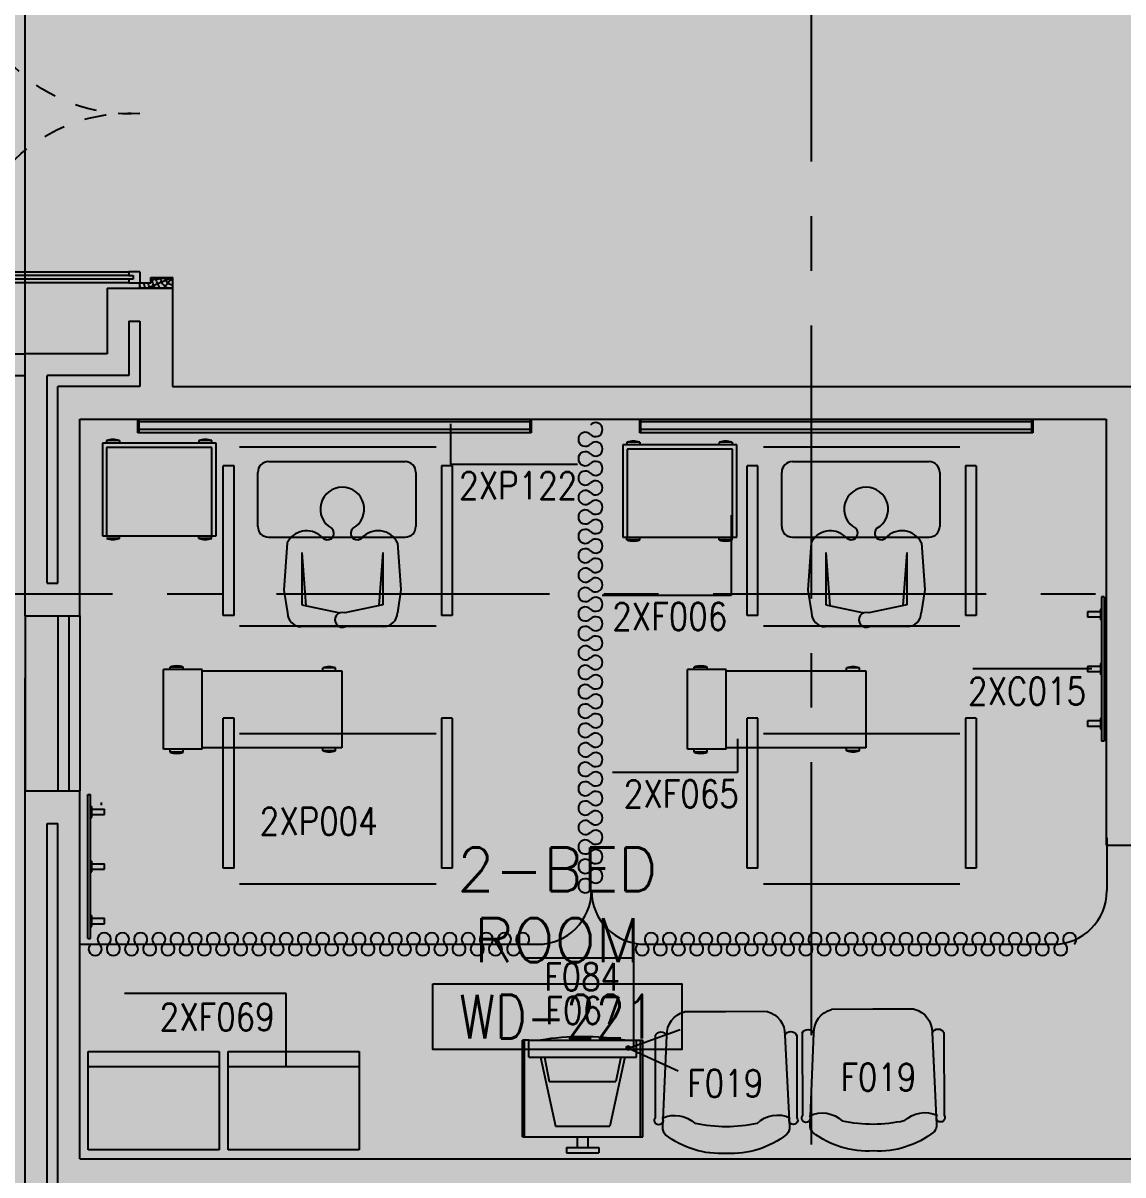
# Model space of a CAD drawing. Extents: x 88852.7 to 88945.7, y 39921.6 to 40001.1.
# Drawn here: x 88902.8 to 88907.84, y 39973.84 to 39979.11 of the extents above; entities that cross this region are included whole.
import ezdxf
from ezdxf.enums import TextEntityAlignment as Align

# ---------------------------------------------------------------- set-up
doc = ezdxf.new("R2010")
doc.units = 0
doc.header["$MEASUREMENT"] = 0
for name, pattern in [('CENTER', [2, 1.25, -0.25, 0.25, -0.25]), ('CENTERX2', [4, 2.5, -0.5, 0.5, -0.5]), ('HIDDEN', [0.375, 0.25, -0.125]), ('HIDDEN2', [0.1875, 0.125, -0.0625])]:
    doc.linetypes.add(name, pattern=pattern)
for name, color, linetype in [('A-TEXT', 7, 'CONTINUOUS'), ('AXES', 11, 'CENTERX2'), ('AXES1', 11, 'CENTER'), ('DOOR', 7, 'CONTINUOUS'), ('HIDDEN', 9, 'HIDDEN2'), ('INSUL', 4, 'CONTINUOUS'), ('MEDICAL', 4, 'CONTINUOUS'), ('NON-MEDICAL', 4, 'CONTINUOUS'), ('RM-BOX', 4, 'CONTINUOUS'), ('RM-NAME', 2, 'CONTINUOUS'), ('RM-NO', 2, 'CONTINUOUS'), ('ROOF', 7, 'CONTINUOUS'), ('WALL', 4, 'CONTINUOUS'), ('WIN', 3, 'CONTINUOUS')]:
    doc.layers.add(name, color=color, linetype=linetype)
doc.styles.add('ROMANS', font='ROMANS.shx', dxfattribs={"width": 0.6})
doc.dimstyles.new('DIM-OUT', dxfattribs={"dimscale": 0, "dimtxt": 0.24, "dimasz": 0.08, "dimexe": 0.02, "dimexo": 0.02, "dimgap": 0.05, "dimtad": 1, "dimdec": 0, "dimlfac": 1000, "dimzin": 0, "dimdsep": 46, "dimtxsty": 'ROMANS', "dimblk1": 'ARCHTICK', "dimblk2": 'ARCHTICK', "dimsah": 1, "dimcen": 0.01, "dimdle": 0.08, "dimclrd": 4, "dimclre": 4, "dimclrt": 2, "dimadec": 0, "dimazin": 0, "dimtp": 2, "dimtm": 2, "dimtfac": 0.114286, "dimtdec": 0, "dimtix": 1, "dimtmove": 2, "dimatfit": 3, "dimldrblk": 'ARCHTICK', "dimfxl": 0, "dimtolj": 1, "dimtzin": 0, "dimarcsym": 0})

# ---------------------------------------------------------------- blocks, each defined once
blk = doc.blocks.new('A$C1DFA4FE8')
at = {"layer": 'DOOR', "color": 0, "linetype": 'ByBlock'}
for p, q in [((950.4, 1655.9), (800.4, 1655.9)), ((800.4, 1655.9), (800.4, 1630.9)), ((950.4, 1605.9), (950.4, 1655.9)), ((0.4, 1630.9), (0.4, 1580.9)), ((0.4, 1580.9), (0.4, 1630.9)), ((50.4, 1630.9), (0.4, 1630.9)), ((30.4, 1613.9), (30.4, 1597.9)), ((50.4, 1613.9), (30.4, 1613.9)), ((50.4, 1597.9), (30.4, 1597.9)), ((50.4, 1630.9), (50.4, 1613.9)), ((50.4, 1597.9), (50.4, 1580.9)), ((750.4, 1613.9), (750.4, 1630.9)), ((750.4, 1630.9), (800.4, 1630.9)), ((770.4, 1613.9), (750.4, 1613.9)), ((750.4, 1580.9), (750.4, 1597.9)), ((750.4, 1597.9), (770.4, 1597.9)), ((770.4, 1597.9), (770.4, 1613.9)), ((800.4, 1580.9), (800.4, 1630.9)), ((800.4, 1630.9), (850.4, 1630.9)), ((850.4, 1630.9), (850.4, 1605.9)), ((850.4, 1605.9), (950.4, 1605.9)), ((50.4, 1580.9), (0.4, 1580.9)), ((800.4, 1580.9), (750.4, 1580.9)), ((0.4, 80.9), (0.4, 130.9)), ((0.4, 130.9), (0.4, 80.9)), ((50.4, 130.9), (0.4, 130.9)), ((30.4, 97.9), (30.4, 113.9)), ((50.4, 113.9), (30.4, 113.9)), ((50.4, 113.9), (50.4, 130.9)), ((82.8, 130.9), (82.8, 138.1)), ((172.8, 138.1), (82.8, 138.1)), ((95.4, 138.1), (95.4, 147.1)), ((95.4, 147.1), (160.2, 147.1)), ((95.4, 138.1), (160.2, 138.1)), ((160.2, 138.1), (160.2, 147.1)), ((172.8, 130.9), (172.8, 138.1)), ((750.4, 130.9), (750.4, 113.9)), ((800.4, 130.9), (750.4, 130.9)), ((750.4, 113.9), (770.4, 113.9)), ((770.4, 113.9), (770.4, 97.9)), ((800.4, 130.9), (800.4, 80.9)), ((850.4, 105.9), (950.4, 105.9)), ((850.4, 80.9), (850.4, 105.9)), ((950.4, 105.9), (950.4, 55.9)), ((50.4, 80.9), (0.4, 80.9)), ((50.4, 97.9), (30.4, 97.9)), ((50.4, 80.9), (50.4, 97.9)), ((82.8, 80.9), (82.8, 73.7)), ((172.8, 73.7), (82.8, 73.7)), ((95.4, 73.7), (95.4, 64.7)), ((95.4, 73.7), (160.2, 73.7)), ((95.4, 64.7), (160.2, 64.7)), ((160.2, 73.7), (160.2, 64.7)), ((172.8, 80.9), (172.8, 73.7)), ((750.4, 97.9), (750.4, 80.9)), ((770.4, 97.9), (750.4, 97.9)), ((750.4, 80.9), (800.4, 80.9)), ((800.4, 55.9), (800.4, 80.9)), ((800.4, 80.9), (850.4, 80.9)), ((950.4, 55.9), (800.4, 55.9))]:
    blk.add_line(p, q, dxfattribs=at)
at = {"layer": 'DOOR', "color": 9, "linetype": 'ByBlock'}
for p, q in [((950.4, 1605.9), (836.7, 1655.9)), ((950.4, 1605.9), (910.3, 1655.9)), ((950.4, 1605.9), (850.4, 1619.3)), ((950.4, 105.9), (836.7, 55.9)), ((950.4, 105.9), (850.4, 92.6)), ((950.4, 105.9), (910.3, 55.9))]:
    blk.add_line(p, q, dxfattribs=at)
at = {"layer": 'DOOR', "linetype": 'ByBlock'}
for p, q in [((750.4, 1630.9), (50.4, 1630.9)), ((750.4, 1613.9), (50.4, 1613.9)), ((750.4, 1597.9), (50.4, 1597.9)), ((50.4, 1580.9), (750.4, 1580.9)), ((50.4, 130.9), (750.4, 130.9)), ((750.4, 113.9), (50.4, 113.9)), ((750.4, 97.9), (50.4, 97.9)), ((750.4, 80.9), (50.4, 80.9))]:
    blk.add_line(p, q, dxfattribs=at)
at = {"layer": 'DOOR', "color": 0, "linetype": 'ByBlock'}
for centre in [(127.8, 179.5), (127.8, 32.4)]:
    blk.add_circle(centre, 32.4, dxfattribs=at)
at = {"layer": 'DOOR', "color": 9, "linetype": 'ByBlock'}
for centre, radius, start, end in [((950.4, 1605.9), 154.4, 161.1053, 166.2858), ((950.4, 1605.9), 134.4, 158.1598, 169.28), ((950.4, 1605.9), 114.4, 154.0838, 167.3774), ((950.4, 1605.9), 94.4, 148.0182, 180), ((950.4, 1605.9), 74.4, 137.7764, 180), ((950.4, 1605.9), 54.4, 113.2074, 180), ((950.4, 1605.9), 34.4, 90, 180), ((950.4, 1605.9), 14.4, 90, 180), ((950.4, 105.9), 94.4, 180, 211.9818), ((950.4, 105.9), 74.4, 180, 222.2236), ((950.4, 105.9), 54.4, 180, 246.7926), ((950.4, 105.9), 34.4, 180, 270), ((950.4, 105.9), 14.4, 180, 270), ((950.4, 105.9), 154.4, 193.7142, 198.8947), ((950.4, 105.9), 134.4, 190.72, 201.8402), ((950.4, 105.9), 114.4, 192.6226, 205.9162)]:
    blk.add_arc(centre, radius, start, end, dxfattribs=at)
at = {"layer": 'DOOR', "linetype": 'HIDDEN', "ltscale": 0.5}
for centre, start, end in [((751.6, 1605.9), 178.0938, 273.7249), ((751.6, 105.9), 86.2751, 181.9062)]:
    blk.add_arc(centre, 751.6, start, end, dxfattribs=at)
blk = doc.blocks.new('RM1')
at = {"layer": 'RM-BOX'}
blk.add_lwpolyline([(569.9, -200), (-569.9, -200), (-569.9, -500), (569.9, -500)], close=True, dxfattribs=at)
at = {"layer": 'RM-NAME', "style": 'ROMANS'}
for tag, p in [('ROOMNAME1', (0, 323.8)), ('ROOMNAME2', (0, 0))]:
    blk.add_attdef(tag, text='', height=200, dxfattribs=at).set_placement(p, align=Align.MIDDLE)
at = {"layer": 'RM-NO', "style": 'ROMANS', "width": 0.8}
blk.add_attdef('ROOMNO', text='', height=200, dxfattribs=at).set_placement((0, -350), align=Align.MIDDLE)

msp = doc.modelspace()

# ---------------------------------------------------------------- linework, layer by layer
at = {"layer": 'AXES'}
msp.add_line((88902.8103, 39921.6153), (88902.8103, 40000.0779), dxfattribs=at)
at = {"layer": 'AXES1'}
for p, q in [((88906.4103, 39928.4796), (88906.4103, 39987.2996)), ((88906.4103, 39928.4796), (88906.4103, 39987.2996)), ((88935.2103, 39976.4996), (88876.9703, 39976.4996))]:
    msp.add_line(p, q, dxfattribs=at)
at = {"layer": 'HIDDEN'}
msp.add_line((88902.8103, 39977.5996), (88902.8103, 39979.7496), dxfattribs=at)
at = {"layer": 'INSUL'}
for p, q in [((88903.2853, 39977.7496), (88903.2853, 39977.4996)), ((88903.2853, 39977.7496), (88903.3353, 39977.7496)), ((88903.3353, 39977.7496), (88903.3353, 39977.4496)), ((88903.2853, 39977.4996), (88902.9103, 39977.4996)), ((88902.9103, 39976.5496), (88902.9103, 39977.4996)), ((88903.3353, 39977.4496), (88902.9603, 39977.4496)), ((88902.9603, 39976.5496), (88902.9603, 39977.4496)), ((88902.9103, 39976.5496), (88902.9603, 39976.5496)), ((88902.9103, 39975.4496), (88902.9603, 39975.4496)), ((88902.9103, 39973.2496), (88902.9103, 39975.4496)), ((88902.9603, 39973.2496), (88902.9603, 39975.4496))]:
    msp.add_line(p, q, dxfattribs=at)
at = {"layer": 'MEDICAL'}
for p, q in [((88903.3266, 39977.3011), (88905.1269, 39977.3011)), ((88903.3266, 39977.238), (88903.3266, 39977.3011)), ((88903.3327, 39977.238), (88903.3327, 39977.3011)), ((88903.3327, 39977.2895), (88905.1208, 39977.2895)), ((88905.1208, 39977.3011), (88905.1208, 39977.238)), ((88905.1269, 39977.3011), (88905.1269, 39977.238)), ((88905.6238, 39977.238), (88905.6238, 39977.3011)), ((88905.6238, 39977.3011), (88907.4241, 39977.3011)), ((88905.6299, 39977.238), (88905.6299, 39977.3011)), ((88905.6299, 39977.2895), (88907.418, 39977.2895)), ((88907.418, 39977.3011), (88907.418, 39977.238)), ((88907.4241, 39977.3011), (88907.4241, 39977.238)), ((88905.1269, 39977.238), (88903.3266, 39977.238)), ((88905.1208, 39977.2526), (88903.3327, 39977.2526)), ((88907.4241, 39977.238), (88905.6238, 39977.238)), ((88907.418, 39977.2526), (88905.6299, 39977.2526)), ((88903.6851, 39977.1901), (88903.1634, 39977.1901)), ((88903.1634, 39977.1901), (88903.1634, 39976.7669)), ((88903.2413, 39977.2023), (88903.1823, 39977.2023)), ((88903.1823, 39977.2023), (88903.1823, 39977.1901)), ((88903.6654, 39977.1704), (88903.1831, 39977.1704)), ((88903.1831, 39977.1704), (88903.1831, 39976.7669)), ((88903.2413, 39977.2023), (88903.2413, 39977.1901)), ((88903.664, 39977.2023), (88903.605, 39977.2023)), ((88903.605, 39977.2023), (88903.605, 39977.1901)), ((88903.664, 39977.2023), (88903.664, 39977.1901)), ((88903.6654, 39976.7669), (88903.6654, 39977.1704)), ((88903.6851, 39976.7669), (88903.6851, 39977.1901)), ((88904.6914, 39977.1728), (88903.7914, 39977.1728)), ((88905.5464, 39977.1826), (88905.5464, 39976.7594)), ((88906.068, 39977.1826), (88905.5464, 39977.1826)), ((88905.6242, 39977.1948), (88905.5652, 39977.1948)), ((88905.5652, 39977.1948), (88905.5652, 39977.1826)), ((88905.6242, 39977.1948), (88905.6242, 39977.1826)), ((88906.047, 39977.1948), (88905.9879, 39977.1948)), ((88905.9879, 39977.1948), (88905.9879, 39977.1826)), ((88906.047, 39977.1948), (88906.047, 39977.1826)), ((88906.068, 39976.7594), (88906.068, 39977.1826)), ((88907.0902, 39977.1728), (88906.1902, 39977.1728)), ((88905.566, 39977.1629), (88905.566, 39976.7594)), ((88906.0483, 39977.1629), (88905.566, 39977.1629)), ((88906.0483, 39976.7594), (88906.0483, 39977.1629)), ((88903.7172, 39976.4011), (88903.7172, 39977.0868)), ((88903.7664, 39977.0868), (88903.7172, 39977.0868)), ((88903.7664, 39976.4011), (88903.7664, 39977.0868)), ((88903.9245, 39977.1059), (88904.5499, 39977.1059)), ((88904.7656, 39977.0868), (88904.7164, 39977.0868)), ((88904.7164, 39977.0868), (88904.7164, 39976.4011)), ((88904.7656, 39977.0868), (88904.7656, 39976.4011)), ((88906.116, 39976.4011), (88906.116, 39977.0868)), ((88906.1652, 39977.0868), (88906.116, 39977.0868)), ((88906.1652, 39976.4011), (88906.1652, 39977.0868)), ((88906.3234, 39977.1059), (88906.9487, 39977.1059)), ((88907.1644, 39977.0868), (88907.1152, 39977.0868)), ((88907.1152, 39977.0868), (88907.1152, 39976.4011)), ((88907.1644, 39977.0868), (88907.1644, 39976.4011)), ((88903.8753, 39976.8093), (88903.8753, 39977.0567)), ((88904.5991, 39977.0567), (88904.5991, 39976.8093)), ((88906.2741, 39976.8093), (88906.2741, 39977.0567)), ((88906.9979, 39977.0567), (88906.9979, 39976.8093)), ((88903.1634, 39976.7669), (88903.6851, 39976.7669)), ((88903.2413, 39976.7547), (88903.1823, 39976.7547)), ((88903.2413, 39976.7547), (88903.2413, 39976.7669)), ((88903.605, 39976.7547), (88903.605, 39976.7669)), ((88903.664, 39976.7547), (88903.605, 39976.7547)), ((88903.664, 39976.7547), (88903.664, 39976.7669)), ((88903.9245, 39976.7601), (88904.5499, 39976.7601)), ((88905.5464, 39976.7594), (88906.068, 39976.7594)), ((88905.5652, 39976.7472), (88905.5652, 39976.7594)), ((88905.6242, 39976.7472), (88905.5652, 39976.7472)), ((88905.6242, 39976.7472), (88905.6242, 39976.7594)), ((88905.9879, 39976.7472), (88905.9879, 39976.7594)), ((88906.047, 39976.7472), (88905.9879, 39976.7472)), ((88906.047, 39976.7472), (88906.047, 39976.7594)), ((88906.3234, 39976.7601), (88906.9487, 39976.7601)), ((88903.7664, 39976.4011), (88903.7172, 39976.4011)), ((88904.7656, 39976.4011), (88904.7164, 39976.4011)), ((88906.1652, 39976.4011), (88906.116, 39976.4011)), ((88907.1644, 39976.4011), (88907.1152, 39976.4011)), ((88904.6914, 39976.3524), (88903.7914, 39976.3524)), ((88907.0902, 39976.3524), (88906.1902, 39976.3524)), ((88903.6207, 39976.1536), (88903.4435, 39976.1536)), ((88903.4435, 39975.7895), (88903.4435, 39976.1536)), ((88903.5336, 39976.1656), (88903.4745, 39976.1656)), ((88903.4745, 39976.1536), (88903.4745, 39976.1656)), ((88903.5336, 39976.1536), (88903.5336, 39976.1656)), ((88903.6207, 39975.7895), (88903.6207, 39976.1536)), ((88903.6207, 39976.1475), (88904.2604, 39976.1475)), ((88904.2316, 39976.1619), (88904.1726, 39976.1619)), ((88904.1726, 39976.1475), (88904.1726, 39976.1619)), ((88904.2316, 39976.1475), (88904.2316, 39976.1619)), ((88904.2604, 39976.1475), (88904.2604, 39975.7956)), ((88905.8423, 39975.7895), (88905.8423, 39976.1536)), ((88906.0195, 39976.1536), (88905.8423, 39976.1536)), ((88905.9324, 39976.1656), (88905.8733, 39976.1656)), ((88905.8733, 39976.1536), (88905.8733, 39976.1656)), ((88905.9324, 39976.1536), (88905.9324, 39976.1656)), ((88906.0195, 39975.7895), (88906.0195, 39976.1536)), ((88906.0195, 39976.1475), (88906.6592, 39976.1475)), ((88906.6304, 39976.1619), (88906.5714, 39976.1619)), ((88906.5714, 39976.1475), (88906.5714, 39976.1619)), ((88906.6304, 39976.1475), (88906.6304, 39976.1619)), ((88906.6592, 39976.1475), (88906.6592, 39975.7956)), ((88903.7172, 39975.2453), (88903.7172, 39975.931)), ((88903.7664, 39975.931), (88903.7172, 39975.931)), ((88903.7664, 39975.2453), (88903.7664, 39975.931)), ((88904.7164, 39975.931), (88904.7164, 39975.2453)), ((88904.7656, 39975.931), (88904.7164, 39975.931)), ((88904.7656, 39975.931), (88904.7656, 39975.2453)), ((88906.116, 39975.2453), (88906.116, 39975.931)), ((88906.1652, 39975.931), (88906.116, 39975.931)), ((88906.1652, 39975.2453), (88906.1652, 39975.931)), ((88907.1644, 39975.931), (88907.1152, 39975.931)), ((88907.1152, 39975.931), (88907.1152, 39975.2453)), ((88907.1644, 39975.931), (88907.1644, 39975.2453)), ((88904.6914, 39975.8603), (88903.7914, 39975.8603)), ((88907.0902, 39975.8603), (88906.1902, 39975.8603)), ((88903.6207, 39975.7895), (88903.4435, 39975.7895)), ((88903.4745, 39975.7752), (88903.4745, 39975.7895)), ((88903.5336, 39975.7752), (88903.4745, 39975.7752)), ((88903.5336, 39975.7752), (88903.5336, 39975.7895)), ((88904.2604, 39975.7956), (88903.6207, 39975.7956)), ((88904.1726, 39975.7827), (88904.1726, 39975.7956)), ((88904.2316, 39975.7827), (88904.1726, 39975.7827)), ((88904.2316, 39975.7827), (88904.2316, 39975.7956)), ((88906.0195, 39975.7895), (88905.8423, 39975.7895)), ((88905.8733, 39975.7752), (88905.8733, 39975.7895)), ((88905.9324, 39975.7752), (88905.8733, 39975.7752)), ((88905.9324, 39975.7752), (88905.9324, 39975.7895)), ((88906.6592, 39975.7956), (88906.0195, 39975.7956)), ((88906.5714, 39975.7827), (88906.5714, 39975.7956)), ((88906.6304, 39975.7827), (88906.5714, 39975.7827)), ((88906.6304, 39975.7827), (88906.6304, 39975.7956)), ((88903.1596, 39975.534), (88903.1596, 39975.5462)), ((88907.7634, 39975.3838), (88907.7634, 39975.1423)), ((88903.7664, 39975.2453), (88903.7172, 39975.2453)), ((88904.7656, 39975.2453), (88904.7164, 39975.2453)), ((88906.1652, 39975.2453), (88906.116, 39975.2453)), ((88907.1644, 39975.2453), (88907.1152, 39975.2453)), ((88903.7914, 39975.1728), (88904.6914, 39975.1728)), ((88906.1902, 39975.1728), (88907.0902, 39975.1728)), ((88903.0634, 39974.8962), (88905.1572, 39974.8962)), ((88905.6491, 39974.8962), (88907.5173, 39974.8962)), ((88905.5721, 39974.4212), (88905.8089, 39974.506)), ((88905.087, 39974.0145), (88905.087, 39974.4574)), ((88905.1165, 39974.4574), (88905.087, 39974.4574)), ((88905.0968, 39974.0145), (88905.0968, 39974.4574)), ((88905.1165, 39974.4574), (88905.6086, 39974.4574)), ((88905.1165, 39974.3801), (88905.1165, 39974.4574)), ((88905.6086, 39974.4574), (88905.6382, 39974.4574)), ((88905.6086, 39974.3801), (88905.6086, 39974.4574)), ((88905.6283, 39974.0145), (88905.6283, 39974.4574)), ((88905.6382, 39974.0145), (88905.6382, 39974.4574)), ((88905.1165, 39974.3801), (88905.6086, 39974.3801)), ((88905.1692, 39974.3801), (88905.2378, 39974.0637)), ((88905.1879, 39974.3801), (88905.2099, 39974.2676)), ((88905.5559, 39974.3801), (88905.4874, 39974.0637)), ((88905.5373, 39974.3801), (88905.5153, 39974.2676)), ((88905.5721, 39974.4212), (88905.8008, 39974.3164)), ((88905.2099, 39974.2676), (88905.5153, 39974.2676)), ((88905.2378, 39974.0637), (88905.4874, 39974.0637)), ((88905.087, 39974.0145), (88905.6382, 39974.0145)), ((88905.338, 39974.0145), (88905.338, 39973.9653)), ((88905.3872, 39974.0145), (88905.3872, 39973.9653)), ((88905.2888, 39973.9653), (88905.2888, 39973.9409)), ((88905.2888, 39973.9653), (88905.4364, 39973.9653)), ((88905.4364, 39973.9653), (88905.4364, 39973.9409)), ((88905.2888, 39973.9409), (88905.4364, 39973.9409))]:
    msp.add_line(p, q, dxfattribs=at)
at = {"layer": 'MEDICAL', "const_width": 0.000738}
for points in [[(88905.8089, 39974.506, -1), (88905.8097, 39974.506, -1)], [(88905.8004, 39974.3164, -1), (88905.8011, 39974.3164, -1)]]:
    msp.add_lwpolyline(points, format="xyb", close=True, dxfattribs=at)
at = {"layer": 'MEDICAL'}
for radius in [0.00868, 0.00533]:
    msp.add_circle((88905.5717, 39974.4216), radius, dxfattribs=at)
at = {"layer": 'MEDICAL', "color": 15}
for centre, radius, start, end in [((88905.4219, 39977.2527), 0.0322, 223.5684, 136.4316), ((88905.3752, 39977.2083), 0.0322, 43.5684, 316.4316), ((88905.4219, 39977.1638), 0.0322, 223.5684, 136.4316), ((88905.3752, 39977.1194), 0.0322, 43.5684, 316.4316), ((88905.3752, 39977.0305), 0.0322, 43.5684, 316.4316), ((88905.4219, 39977.075), 0.0322, 223.5684, 136.4316), ((88905.4219, 39976.9861), 0.0322, 223.5684, 136.4316), ((88905.3752, 39976.9417), 0.0322, 43.5684, 316.4316), ((88905.4219, 39976.8972), 0.0322, 223.5684, 136.4316), ((88905.3752, 39976.8528), 0.0322, 43.5684, 316.4316), ((88905.4219, 39976.8084), 0.0322, 223.5684, 136.4316), ((88905.3752, 39976.7639), 0.0322, 43.5684, 316.4316), ((88905.4219, 39976.7195), 0.0322, 223.5684, 136.4316), ((88905.3752, 39976.6751), 0.0322, 43.5684, 316.4316), ((88905.4219, 39976.6306), 0.0322, 223.5684, 136.4316), ((88905.3752, 39976.5862), 0.0322, 43.5684, 316.4316), ((88905.4219, 39976.5418), 0.0322, 223.5684, 136.4316), ((88905.3752, 39976.4973), 0.0322, 43.5684, 316.4316), ((88905.4219, 39976.4529), 0.0322, 223.5684, 136.4316), ((88905.3752, 39976.4085), 0.0322, 43.5684, 316.4316), ((88905.4219, 39976.364), 0.0322, 223.5684, 136.4316), ((88905.3752, 39976.3196), 0.0322, 43.5684, 316.4316), ((88905.4219, 39976.2752), 0.0322, 223.5684, 136.4316), ((88905.3752, 39976.2307), 0.0322, 43.5684, 316.4316), ((88905.3752, 39976.1419), 0.0322, 43.5684, 316.4316), ((88905.4219, 39976.1863), 0.0322, 223.5684, 136.4316), ((88905.4219, 39976.0974), 0.0322, 223.5684, 136.4316), ((88905.3752, 39976.053), 0.0322, 43.5684, 316.4316), ((88905.4219, 39976.0086), 0.0322, 223.5684, 136.4316), ((88905.3752, 39975.9641), 0.0322, 43.5684, 316.4316), ((88905.3752, 39975.8753), 0.0322, 43.5684, 316.4316), ((88905.4219, 39975.9197), 0.0322, 223.5684, 136.4316), ((88905.4219, 39975.8308), 0.0322, 223.5684, 136.4316), ((88905.3752, 39975.7864), 0.0322, 43.5684, 316.4316), ((88905.4219, 39975.742), 0.0322, 223.5684, 136.4316), ((88905.3752, 39975.6975), 0.0322, 43.5684, 316.4316), ((88905.3752, 39975.6086), 0.0322, 43.5684, 316.4316), ((88905.4219, 39975.6531), 0.0322, 223.5684, 136.4316), ((88905.4219, 39975.5642), 0.0322, 223.5684, 136.4316), ((88905.3752, 39975.5198), 0.0322, 43.5684, 316.4316), ((88905.4219, 39975.4753), 0.0322, 223.5684, 136.4316), ((88905.3752, 39975.4309), 0.0322, 43.5684, 316.4316), ((88905.4219, 39975.3865), 0.0322, 223.5684, 136.4316), ((88905.3752, 39975.342), 0.0322, 43.5684, 316.4316), ((88905.4219, 39975.2976), 0.0322, 223.5684, 136.4316), ((88905.3752, 39975.2532), 0.0322, 43.5684, 316.4316), ((88905.4219, 39975.2087), 0.0322, 223.5684, 136.4316), ((88905.3752, 39975.1643), 0.0322, 43.5684, 316.4316), ((88903.1721, 39974.9189), 0.0302, 313.5684, 226.4316), ((88903.2554, 39974.9189), 0.0302, 313.5684, 226.4316), ((88903.3388, 39974.9189), 0.0302, 313.5684, 226.4316), ((88903.4221, 39974.9189), 0.0302, 313.5684, 226.4316), ((88903.5054, 39974.9189), 0.0302, 313.5684, 226.4316), ((88903.5887, 39974.9189), 0.0302, 313.5684, 226.4316), ((88903.672, 39974.9189), 0.0302, 313.5684, 226.4316), ((88903.7553, 39974.9189), 0.0302, 313.5684, 226.4316), ((88903.8386, 39974.9189), 0.0302, 313.5684, 226.4316), ((88903.9219, 39974.9189), 0.0302, 313.5684, 226.4316), ((88904.0053, 39974.9189), 0.0302, 313.5684, 226.4316), ((88904.0886, 39974.9189), 0.0302, 313.5684, 226.4316), ((88904.1719, 39974.9189), 0.0302, 313.5684, 226.4316), ((88904.2552, 39974.9189), 0.0302, 313.5684, 226.4316), ((88904.3385, 39974.9189), 0.0302, 313.5684, 226.4316), ((88904.4218, 39974.9189), 0.0302, 313.5684, 226.4316), ((88904.5051, 39974.9189), 0.0302, 313.5684, 226.4316), ((88904.5885, 39974.9189), 0.0302, 313.5684, 226.4316), ((88904.6718, 39974.9189), 0.0302, 313.5684, 226.4316), ((88904.7551, 39974.9189), 0.0302, 313.5684, 226.4316), ((88904.8384, 39974.9189), 0.0302, 313.5684, 226.4316), ((88904.9217, 39974.9189), 0.0302, 313.5684, 226.4316), ((88905.005, 39974.9189), 0.0302, 313.5684, 226.4316), ((88905.0883, 39974.9189), 0.0302, 313.5684, 226.4316), ((88905.6768, 39974.9189), 0.0302, 313.5684, 226.4316), ((88905.7601, 39974.9189), 0.0302, 313.5684, 226.4316), ((88905.8434, 39974.9189), 0.0302, 313.5684, 226.4316), ((88905.9267, 39974.9189), 0.0302, 313.5684, 226.4316), ((88906.0101, 39974.9189), 0.0302, 313.5684, 226.4316), ((88906.0934, 39974.9189), 0.0302, 313.5684, 226.4316), ((88906.1767, 39974.9189), 0.0302, 313.5684, 226.4316), ((88906.26, 39974.9189), 0.0302, 313.5684, 226.4316), ((88906.3433, 39974.9189), 0.0302, 313.5684, 226.4316), ((88906.4266, 39974.9189), 0.0302, 313.5684, 226.4316), ((88906.5099, 39974.9189), 0.0302, 313.5684, 226.4316), ((88906.5933, 39974.9189), 0.0302, 313.5684, 226.4316), ((88906.6766, 39974.9189), 0.0302, 313.5684, 226.4316), ((88906.7599, 39974.9189), 0.0302, 313.5684, 226.4316), ((88906.8432, 39974.9189), 0.0302, 313.5684, 226.4316), ((88906.9265, 39974.9189), 0.0302, 313.5684, 226.4316), ((88907.0098, 39974.9189), 0.0302, 313.5684, 226.4316), ((88907.0931, 39974.9189), 0.0302, 313.5684, 226.4316), ((88907.1764, 39974.9189), 0.0302, 313.5684, 226.4316), ((88907.2598, 39974.9189), 0.0302, 313.5684, 226.4316), ((88907.3431, 39974.9189), 0.0302, 313.5684, 226.4316), ((88907.4264, 39974.9189), 0.0302, 313.5684, 226.4316), ((88907.5097, 39974.9189), 0.0302, 313.5684, 226.4316), ((88907.593, 39974.9189), 0.0302, 313.5684, 226.4316), ((88903.1305, 39974.8751), 0.0302, 133.5684, 46.4316), ((88903.2138, 39974.8751), 0.0302, 133.5684, 46.4316), ((88903.2971, 39974.8751), 0.0302, 133.5684, 46.4316), ((88903.3804, 39974.8751), 0.0302, 133.5684, 46.4316), ((88903.4637, 39974.8751), 0.0302, 133.5684, 46.4316), ((88903.547, 39974.8751), 0.0302, 133.5684, 46.4316), ((88903.6303, 39974.8751), 0.0302, 133.5684, 46.4316), ((88903.7137, 39974.8751), 0.0302, 133.5684, 46.4316), ((88903.797, 39974.8751), 0.0302, 133.5684, 46.4316), ((88903.8803, 39974.8751), 0.0302, 133.5684, 46.4316), ((88903.9636, 39974.8751), 0.0302, 133.5684, 46.4316), ((88904.0469, 39974.8751), 0.0302, 133.5684, 46.4316), ((88904.1302, 39974.8751), 0.0302, 133.5684, 46.4316), ((88904.2135, 39974.8751), 0.0302, 133.5684, 46.4316), ((88904.2969, 39974.8751), 0.0302, 133.5684, 46.4316), ((88904.3802, 39974.8751), 0.0302, 133.5684, 46.4316), ((88904.4635, 39974.8751), 0.0302, 133.5684, 46.4316), ((88904.5468, 39974.8751), 0.0302, 133.5684, 46.4316), ((88904.6301, 39974.8751), 0.0302, 133.5684, 46.4316), ((88904.7134, 39974.8751), 0.0302, 133.5684, 46.4316), ((88904.7967, 39974.8751), 0.0302, 133.5684, 46.4316), ((88904.88, 39974.8751), 0.0302, 133.5684, 46.4316), ((88904.9634, 39974.8751), 0.0302, 133.5684, 46.4316), ((88905.0467, 39974.8751), 0.0302, 133.5684, 46.4316), ((88905.6351, 39974.8751), 0.0302, 133.5684, 46.4316), ((88905.7185, 39974.8751), 0.0302, 133.5684, 46.4316), ((88905.8018, 39974.8751), 0.0302, 133.5684, 46.4316), ((88905.8851, 39974.8751), 0.0302, 133.5684, 46.4316), ((88905.9684, 39974.8751), 0.0302, 133.5684, 46.4316), ((88906.0517, 39974.8751), 0.0302, 133.5684, 46.4316), ((88906.135, 39974.8751), 0.0302, 133.5684, 46.4316), ((88906.2183, 39974.8751), 0.0302, 133.5684, 46.4316), ((88906.3017, 39974.8751), 0.0302, 133.5684, 46.4316), ((88906.385, 39974.8751), 0.0302, 133.5684, 46.4316), ((88906.4683, 39974.8751), 0.0302, 133.5684, 46.4316), ((88906.5516, 39974.8751), 0.0302, 133.5684, 46.4316), ((88906.6349, 39974.8751), 0.0302, 133.5684, 46.4316), ((88906.7182, 39974.8751), 0.0302, 133.5684, 46.4316), ((88906.8015, 39974.8751), 0.0302, 133.5684, 46.4316), ((88906.8848, 39974.8751), 0.0302, 133.5684, 46.4316), ((88906.9682, 39974.8751), 0.0302, 133.5684, 46.4316), ((88907.0515, 39974.8751), 0.0302, 133.5684, 46.4316), ((88907.1348, 39974.8751), 0.0302, 133.5684, 46.4316), ((88907.2181, 39974.8751), 0.0302, 133.5684, 46.4316), ((88907.3014, 39974.8751), 0.0302, 133.5684, 46.4316), ((88907.3847, 39974.8751), 0.0302, 133.5684, 46.4316), ((88907.468, 39974.8751), 0.0302, 133.5684, 46.4316), ((88907.5514, 39974.8751), 0.0302, 133.5684, 46.4316)]:
    msp.add_arc(centre, radius, start, end, dxfattribs=at)
at = {"layer": 'MEDICAL'}
for centre, radius, start, end in [((88903.2118, 39977.1161), 0.091, 71.0754, 108.9246), ((88903.6345, 39977.1161), 0.091, 71.0754, 108.9246), ((88905.5947, 39977.1086), 0.091, 71.0754, 108.9246), ((88906.0174, 39977.1086), 0.091, 71.0754, 108.9246), ((88903.9245, 39977.0567), 0.0492, 90, 180), ((88904.5499, 39977.0567), 0.0492, 0, 90), ((88906.3234, 39977.0567), 0.0492, 90, 180), ((88906.9487, 39977.0567), 0.0492, 0, 90), ((88903.9245, 39976.8093), 0.0492, 180, 270), ((88904.5499, 39976.8093), 0.0492, 270, 0), ((88906.3234, 39976.8093), 0.0492, 180, 270), ((88906.9487, 39976.8093), 0.0492, 270, 0), ((88903.2118, 39976.8408), 0.091, 251.0754, 288.9246), ((88903.6345, 39976.8408), 0.091, 251.0754, 288.9246), ((88905.5947, 39976.8333), 0.091, 251.0754, 288.9246), ((88906.0174, 39976.8333), 0.091, 251.0754, 288.9246), ((88903.5041, 39976.0795), 0.091, 71.0754, 108.9246), ((88904.2021, 39976.0757), 0.091, 71.0754, 108.9246), ((88905.9029, 39976.0795), 0.091, 71.0754, 108.9246), ((88906.6009, 39976.0757), 0.091, 71.0754, 108.9246), ((88903.5041, 39975.8614), 0.091, 251.0754, 288.9246), ((88904.2021, 39975.8688), 0.091, 251.0754, 288.9246), ((88905.9029, 39975.8614), 0.091, 251.0754, 288.9246), ((88906.6009, 39975.8688), 0.091, 251.0754, 288.9246), ((88905.157, 39975.1423), 0.2461, 270, 0), ((88905.6491, 39975.1423), 0.2461, 180, 270), ((88907.5173, 39975.1423), 0.2461, 270, 0), ((88905.3626, 39973.2875), 1.1858, 80.6153, 99.3847)]:
    msp.add_arc(centre, radius, start, end, dxfattribs=at)
at = {"layer": 'NON-MEDICAL'}
for p, q in [((88904.0096, 39976.7338), (88903.9946, 39976.5181)), ((88904.5152, 39976.7344), (88904.5308, 39976.5187)), ((88906.4084, 39976.7338), (88906.3934, 39976.5181)), ((88906.9141, 39976.7344), (88906.9296, 39976.5187)), ((88904.0768, 39976.6898), (88904.0954, 39976.4462)), ((88904.0768, 39976.6898), (88904.0771, 39976.45)), ((88904.4481, 39976.6903), (88904.4301, 39976.4466)), ((88904.4481, 39976.6903), (88904.4484, 39976.4505)), ((88906.4756, 39976.6898), (88906.4942, 39976.4462)), ((88906.4756, 39976.6898), (88906.4759, 39976.45)), ((88906.8469, 39976.6903), (88906.8289, 39976.4466)), ((88906.8469, 39976.6903), (88906.8472, 39976.4505)), ((88903.9946, 39976.5181), (88904.0114, 39976.4134)), ((88904.5308, 39976.5187), (88904.5142, 39976.414)), ((88906.3934, 39976.5181), (88906.4102, 39976.4134)), ((88906.9296, 39976.5187), (88906.913, 39976.414)), ((88907.7382, 39976.4863), (88907.7382, 39975.8259)), ((88907.7509, 39976.4863), (88907.7382, 39976.4863)), ((88907.7509, 39976.4863), (88907.7509, 39975.8259)), ((88904.0771, 39976.45), (88904.2512, 39976.4136)), ((88904.4484, 39976.4505), (88904.2741, 39976.4136)), ((88906.4759, 39976.45), (88906.65, 39976.4136)), ((88906.8472, 39976.4505), (88906.6729, 39976.4136)), ((88907.7332, 39976.4311), (88907.7332, 39976.3811)), ((88907.7382, 39976.4311), (88907.7332, 39976.4311)), ((88907.6747, 39976.4188), (88907.6747, 39976.3934)), ((88907.7332, 39976.4188), (88907.6747, 39976.4188)), ((88907.7332, 39976.3934), (88907.6747, 39976.3934)), ((88907.7382, 39976.3811), (88907.7332, 39976.3811)), ((88904.2477, 39976.3508), (88904.0743, 39976.3506)), ((88904.4514, 39976.351), (88904.2775, 39976.3508)), ((88906.6465, 39976.3508), (88906.4731, 39976.3506)), ((88906.8502, 39976.351), (88906.6763, 39976.3508)), ((88907.7332, 39976.1688), (88907.6747, 39976.1688)), ((88907.6747, 39976.1688), (88907.6747, 39976.1434)), ((88907.7332, 39976.1811), (88907.7332, 39976.1311)), ((88907.7382, 39976.1811), (88907.7332, 39976.1811)), ((88907.7332, 39976.1434), (88907.6747, 39976.1434)), ((88907.7382, 39976.1311), (88907.7332, 39976.1311)), ((88907.7332, 39975.9188), (88907.6747, 39975.9188)), ((88907.6747, 39975.9188), (88907.6747, 39975.8934)), ((88907.7382, 39975.9311), (88907.7332, 39975.9311)), ((88907.7332, 39975.9311), (88907.7332, 39975.8811)), ((88907.7332, 39975.8934), (88907.6747, 39975.8934)), ((88907.7382, 39975.8811), (88907.7332, 39975.8811)), ((88907.7509, 39975.8259), (88907.7382, 39975.8259)), ((88903.0971, 39975.5827), (88903.1098, 39975.5827)), ((88903.0971, 39974.9223), (88903.0971, 39975.5827)), ((88903.1098, 39974.9223), (88903.1098, 39975.5827)), ((88903.1098, 39975.5275), (88903.1148, 39975.5275)), ((88903.1148, 39975.4775), (88903.1148, 39975.5275)), ((88903.1148, 39975.5152), (88903.1733, 39975.5152)), ((88903.1148, 39975.4898), (88903.1733, 39975.4898)), ((88903.1733, 39975.4898), (88903.1733, 39975.5152)), ((88903.1098, 39975.4775), (88903.1148, 39975.4775)), ((88903.1098, 39975.2775), (88903.1148, 39975.2775)), ((88903.1148, 39975.2275), (88903.1148, 39975.2775)), ((88903.1098, 39975.2275), (88903.1148, 39975.2275)), ((88903.1148, 39975.2652), (88903.1733, 39975.2652)), ((88903.1148, 39975.2398), (88903.1733, 39975.2398)), ((88903.1733, 39975.2398), (88903.1733, 39975.2652)), ((88903.1098, 39975.0275), (88903.1148, 39975.0275)), ((88903.1148, 39974.9775), (88903.1148, 39975.0275)), ((88903.1148, 39975.0152), (88903.1733, 39975.0152)), ((88903.1733, 39974.9898), (88903.1733, 39975.0152)), ((88903.1098, 39974.9775), (88903.1148, 39974.9775)), ((88903.1148, 39974.9898), (88903.1733, 39974.9898)), ((88903.0971, 39974.9223), (88903.1098, 39974.9223)), ((88903.0989, 39973.9548), (88903.0989, 39974.4048)), ((88903.0989, 39974.4048), (88903.6989, 39974.4048)), ((88903.6989, 39974.4048), (88903.6989, 39973.9548)), ((88903.7399, 39974.4048), (88904.3399, 39974.4048)), ((88903.7399, 39973.9548), (88903.7399, 39974.4048)), ((88904.3399, 39974.4048), (88904.3399, 39973.9548)), ((88903.0989, 39974.3376), (88903.6989, 39974.3376)), ((88903.7399, 39974.3376), (88904.3399, 39974.3376)), ((88903.6989, 39973.9548), (88903.0989, 39973.9548)), ((88904.3399, 39973.9548), (88903.7399, 39973.9548))]:
    msp.add_line(p, q, dxfattribs=at)
at = {"layer": 'NON-MEDICAL', "extrusion": (0, 0, -1)}
for p, q in [((88906.018, 39974.5877), (88905.8289, 39974.5871)), ((88906.2072, 39974.5884), (88906.018, 39974.5877)), ((88906.6919, 39974.5989), (88906.5027, 39974.5983)), ((88906.8811, 39974.5996), (88906.6919, 39974.5989)), ((88905.7301, 39974.0589), (88905.7482, 39974.4787)), ((88906.2886, 39974.4806), (88906.3096, 39974.0609)), ((88906.3427, 39974.4808), (88906.344, 39974.1024)), ((88906.368, 39974.4897), (88906.3693, 39974.1114)), ((88906.404, 39974.0701), (88906.422, 39974.4899)), ((88906.9625, 39974.4918), (88906.9835, 39974.0721)), ((88907.0166, 39974.492), (88907.0178, 39974.1136)), ((88905.6941, 39974.4785), (88905.6954, 39974.1002))]:
    msp.add_line(p, q, dxfattribs=at)
at = {"layer": 'NON-MEDICAL'}
for centre, radius, start, end in [((88904.2622, 39976.8885), 0.1006, 299.3714, 240.764), ((88906.661, 39976.8885), 0.1006, 299.3714, 240.764), ((88904.1939, 39976.7779), 0.0299, 240.9674, 50.024), ((88904.3308, 39976.7781), 0.0299, 130.1114, 299.168), ((88906.5927, 39976.7779), 0.0299, 240.9674, 50.024), ((88906.7296, 39976.7781), 0.0299, 130.1114, 299.168), ((88904.099, 39976.6893), 0.0998, 48.5793, 153.5569), ((88904.2019, 39976.7926), 0.0466, 217.5931, 241.1172), ((88904.3227, 39976.7928), 0.0466, 299.0182, 322.5423), ((88904.426, 39976.6897), 0.0998, 26.5786, 138.5374), ((88906.4978, 39976.6893), 0.0998, 48.5793, 153.5569), ((88906.6008, 39976.7926), 0.0466, 217.5931, 241.1172), ((88906.7215, 39976.7928), 0.0466, 299.0182, 322.5423), ((88906.8248, 39976.6897), 0.0998, 26.5786, 138.5374), ((88904.0742, 39976.4135), 0.0629, 180.0677, 270.0677), ((88904.2626, 39976.3815), 0.0341, 70.3052, 295.993), ((88904.4513, 39976.4139), 0.0629, 270.0677, 0.0677), ((88906.473, 39976.4135), 0.0629, 180.0677, 270.0677), ((88906.6614, 39976.3815), 0.0341, 70.3052, 295.993), ((88906.8502, 39976.4139), 0.0629, 270.0677, 0.0677)]:
    msp.add_arc(centre, radius, start, end, dxfattribs=at)
at = {"layer": 'NON-MEDICAL', "extrusion": (0, 0, -1)}
for centre, radius, start, end in [((-88905.8561, 39974.4826), 0.108, 357.9438, 75.4044), ((-88906.1807, 39974.4837), 0.108, 104.204, 181.6646), ((-88906.5299, 39974.4938), 0.108, 357.9438, 75.4044), ((-88906.8546, 39974.4949), 0.108, 104.204, 181.6646), ((-88905.7212, 39974.4646), 0.0304, 27.2255, 152.3828), ((-88906.3157, 39974.4666), 0.0304, 27.2255, 152.3828), ((-88906.3951, 39974.4758), 0.0304, 27.2255, 152.3828), ((-88906.9896, 39974.4778), 0.0304, 27.2255, 152.3828), ((-88905.7847, 39973.9779), 0.1352, 64.8807, 133.7718), ((-88906.2555, 39973.9795), 0.1352, 45.8366, 114.7277), ((-88906.3853, 39974.1002), 0.0195, 144.6483, 34.9601), ((-88906.4586, 39973.9891), 0.1352, 64.8807, 133.7718), ((-88906.9294, 39973.9907), 0.1352, 45.8366, 114.7277), ((-88907.0019, 39974.1023), 0.0195, 144.6483, 34.9601), ((-88905.7114, 39974.089), 0.0195, 144.6483, 34.9601), ((-88905.781, 39974.0572), 0.051, 320.2645, 1.892), ((-88906.027, 39974.8115), 0.7509, 270.5476, 281.427), ((-88906.0075, 39974.8115), 0.7509, 258.1814, 269.0607), ((-88906.2587, 39974.0588), 0.051, 177.7164, 219.3439), ((-88906.328, 39974.0911), 0.0195, 144.6483, 34.9601), ((-88906.4549, 39974.0684), 0.051, 320.2645, 1.892), ((-88906.7009, 39974.8227), 0.7509, 270.5476, 281.427), ((-88906.6814, 39974.8227), 0.7509, 258.1814, 269.0607), ((-88906.9325, 39974.07), 0.051, 177.7164, 219.3439), ((-88905.9941, 39974.3503), 0.412, 266.3609, 307.7571), ((-88906.0436, 39974.3505), 0.412, 231.8512, 273.2474), ((-88906.668, 39974.3615), 0.412, 266.3609, 307.7571), ((-88906.7175, 39974.3617), 0.412, 231.8512, 273.2474)]:
    msp.add_arc(centre, radius, start, end, dxfattribs=at)
at = {"layer": 'ROOF'}
for p, q in [((88893.1903, 39977.5996), (88902.8103, 39977.5996)), ((88893.1903, 39977.4996), (88902.8103, 39977.4996))]:
    msp.add_line(p, q, dxfattribs=at)
at = {"layer": 'WALL'}
for p, q in [((88903.1853, 39977.8996), (88903.1853, 39977.5996)), ((88903.1853, 39977.8996), (88903.4853, 39977.8996)), ((88903.4853, 39977.8996), (88903.4853, 39977.4496)), ((88903.1853, 39977.5996), (88902.8103, 39977.5996)), ((88902.8103, 39976.3996), (88902.8103, 39977.5996)), ((88903.4853, 39977.4496), (88910.2603, 39977.4496)), ((88903.0603, 39976.3996), (88903.0603, 39977.2996)), ((88903.0603, 39977.2996), (88907.7603, 39977.2996)), ((88902.8103, 39976.3996), (88903.0603, 39976.3996)), ((88902.8103, 39975.5996), (88903.0603, 39975.5996)), ((88902.8103, 39973.2496), (88902.8103, 39975.5996)), ((88903.0603, 39973.9146), (88903.0603, 39975.5996)), ((88907.7603, 39975.3496), (88908.0103, 39975.3496)), ((88903.0603, 39973.9146), (88909.7103, 39973.9146))]:
    msp.add_line(p, q, dxfattribs=at)
at = {"layer": 'WALL', "linetype": 'ByBlock'}
msp.add_line((88907.7603, 39977.2996), (88907.7603, 39975.3496), dxfattribs=at)
at = {"layer": 'WIN'}
for p, q in [((88902.8103, 39976.3996), (88902.8103, 39975.5996)), ((88902.9603, 39976.3996), (88902.9603, 39975.5996)), ((88903.0103, 39976.3996), (88903.0103, 39975.5996)), ((88903.0603, 39976.3996), (88903.0603, 39975.5996))]:
    msp.add_line(p, q, dxfattribs=at)

# ---------------------------------------------------------------- block references
at = {"layer": 'DOOR', "color": 0, "linetype": 'ByBlock', "xscale": -0.001000000003841706, "yscale": 0.000999999996565748, "zscale": 0.001, "rotation": 180}
msp.add_blockref('A$C1DFA4FE8', (88902.5346, 39979.5555), dxfattribs=at)
at = {"layer": 'RM-NAME'}
ref = msp.add_blockref('RM1', (88905.2467, 39974.9152), dxfattribs=dict(at, xscale=-0.001000000003841706, yscale=0.000999999996565748, zscale=0.001))
ref.add_attrib('ROOMNO', 'WD-221', dxfattribs={"layer": 'RM-NO', "height": 0.2, "style": 'ROMANS', "width": 0.8}).set_placement((88905.2467, 39974.5652), align=Align.MIDDLE)
ref.add_attrib('ROOMNAME2', 'ROOM', dxfattribs={"height": 0.2, "style": 'ROMANS'}).set_placement((88905.2467, 39974.9152), align=Align.MIDDLE)
ref.add_attrib('ROOMNAME1', '2-BED', dxfattribs={"height": 0.2, "style": 'ROMANS'}).set_placement((88905.2467, 39975.239), align=Align.MIDDLE)

# ---------------------------------------------------------------- texts
at = {"layer": 'A-TEXT', "color": 7, "ltscale": 400, "style": 'ROMANS', "width": 0.833974}
for s, p in [('2XP122', (88904.7968, 39976.9336)), ('2XF006', (88905.4978, 39976.3351)), ('2XC015', (88907.1273, 39975.993)), ('2XF065', (88905.5508, 39975.5226)), ('2XP004', (88903.8837, 39975.3968)), ('F084', (88905.1863, 39974.6855)), ('F067', (88905.1921, 39974.5311)), ('2XF069', (88903.4255, 39974.5009)), ('F019', (88905.8413, 39974.1973)), ('F019', (88906.5431, 39974.226))]:
    msp.add_text(s, height=0.125, dxfattribs=at).set_placement(p)

# ---------------------------------------------------------------- leaders
at = {"layer": 'A-TEXT'}
for points in [[(88904.7578, 39977.2792), (88904.7578, 39977.0939), (88905.3397, 39977.0939)], [(88906.0429, 39976.8604), (88906.0429, 39976.4926), (88905.4517, 39976.4926)], [(88907.6945, 39976.1569), (88907.149, 39976.1569)], [(88906.0721, 39975.837), (88906.0721, 39975.6835), (88905.5001, 39975.6835)], [(88905.5967, 39974.4172), (88905.5967, 39974.8322), (88905.0927, 39974.8322)], [(88904.0046, 39974.3414), (88904.0046, 39974.6705), (88903.2649, 39974.6705)]]:
    msp.add_leader(points, dimstyle='DIM-OUT', override={"dimscale": 1, "dimasz": 40}, dxfattribs=at)

doc.saveas('drawing.dxf')
